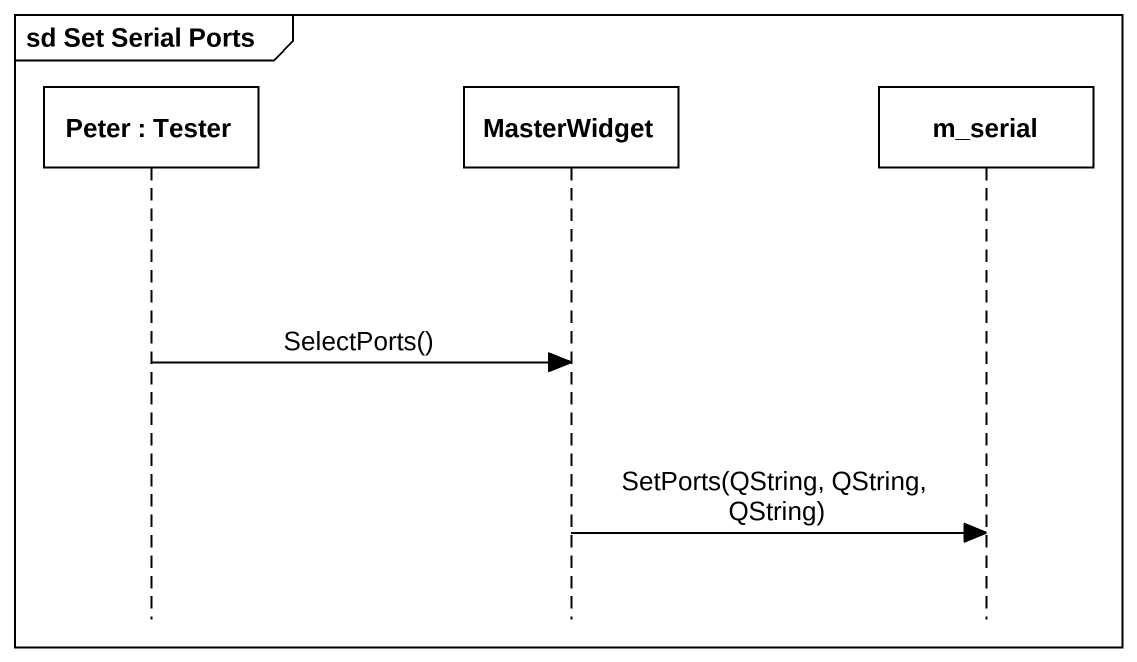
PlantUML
@startuml
mainframe sd Set Serial Ports
hide footbox
participant "Peter : Tester" as Peter
participant MasterWidget
participant m_serial

Peter -> MasterWidget : SelectPorts()
MasterWidget -> m_serial : SetPorts(QString, QString, QString)
@enduml
